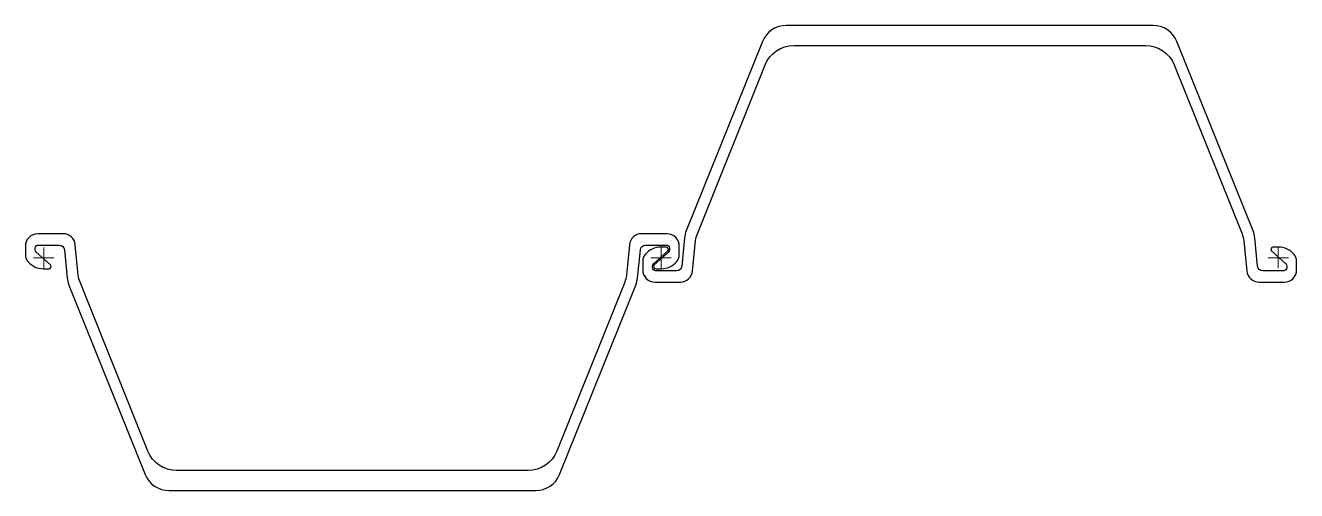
# Model space of a CAD drawing. Header units: millimetres. Extents: x 30 to 1265, y 260 to 712.
import ezdxf

# ---------------------------------------------------------------- set-up
doc = ezdxf.new("R2010")
doc.units = ezdxf.units.MM
doc.layers.add('ref', color=4, linetype='Continuous', lineweight=5)

# ---------------------------------------------------------------- blocks, each defined once
blk = doc.blocks.new('PU32-d')
for points in [[(698.6, 210.3), (624.5, 26.3, 0.070832), (622.9, 19.5), (620.1, -8, -0.385312), (615.1, -12.5), (594.7, -12.5, -0.414214), (591.8, -9.5), (591.8, -7.9, -0.212557), (592.7, -5.6), (606.5, 6.8, 0.687281), (605.1, 10.5), (599.8, 10.5, 0.219232), (584.7, 3.5, 0.17875), (582.2, -3), (582.2, -11.5, 0.414214), (594.2, -23.5), (618.8, -23.5, 0.385312), (630.7, -12.7), (633.6, 16.8, -0.070832), (635.3, 23.6), (701.3, 187.7, -0.306125), (729.2, 206.5), (900, 206.5), (1070.8, 206.5, -0.306125), (1098.7, 187.7), (1164.7, 23.6, -0.070832), (1166.4, 16.8), (1169.3, -12.7, 0.385312), (1181.2, -23.5), (1205.8, -23.5, 0.414214), (1217.8, -11.5), (1217.8, -3, 0.17875), (1215.3, 3.5, 0.219232), (1200.2, 10.5), (1194.9, 10.5, 0.687281), (1193.5, 6.8), (1207.3, -5.6, -0.212557), (1208.2, -7.9), (1208.2, -9.5, -0.414214), (1205.2, -12.5), (1184.9, -12.5, -0.385312), (1179.9, -8), (1177.1, 19.5, 0.070832), (1175.5, 26.3), (1101.4, 210.3, 0.306125), (1078.2, 226), (900, 226), (721.8, 226, 0.306125)], [(501.4, -210.3), (575.5, -26.3, 0.070832), (577.1, -19.5), (579.9, 8, -0.385312), (584.9, 12.5), (605.2, 12.5, -0.414214), (608.2, 9.5), (608.2, 7.9, -0.212557), (607.3, 5.6), (593.5, -6.8, 0.687281), (594.9, -10.5), (600.2, -10.5, 0.219232), (615.3, -3.5, 0.17875), (617.8, 3), (617.8, 11.5, 0.414214), (605.8, 23.5), (581.2, 23.5, 0.385312), (569.3, 12.7), (566.4, -16.8, -0.070832), (564.7, -23.6), (498.7, -187.7, -0.306125), (470.8, -206.5), (300, -206.5), (129.2, -206.5, -0.306125), (101.3, -187.7), (35.3, -23.6, -0.070832), (33.6, -16.8), (30.7, 12.7, 0.385312), (18.8, 23.5), (-5.8, 23.5, 0.414214), (-17.8, 11.5), (-17.8, 3, 0.17875), (-15.3, -3.5, 0.219232), (-0.2, -10.5), (5.1, -10.5, 0.687281), (6.5, -6.8), (-7.3, 5.6, -0.212557), (-8.2, 7.9), (-8.2, 9.5, -0.414214), (-5.2, 12.5), (15.1, 12.5, -0.385312), (20.1, 8), (22.9, -19.5, 0.070832), (24.5, -26.3), (98.6, -210.3, 0.306125), (121.8, -226), (300, -226), (478.2, -226, 0.306125)]]:
    blk.add_lwpolyline(points, format="xyb", close=True)
at = {"layer": 'ref'}
for p, q in [((-10, 0), (10, 0)), ((0, -10), (0, 10)), ((590, 0), (610, 0)), ((610, 0), (590, 0)), ((600, -10), (600, 10)), ((600, 10), (600, -10)), ((1210, 0), (1190, 0)), ((1200, 10), (1200, -10))]:
    blk.add_line(p, q, dxfattribs=at)

msp = doc.modelspace()

# ---------------------------------------------------------------- block references
msp.add_blockref('PU32-d', (47.3, 485.7))

doc.saveas('drawing.dxf')
